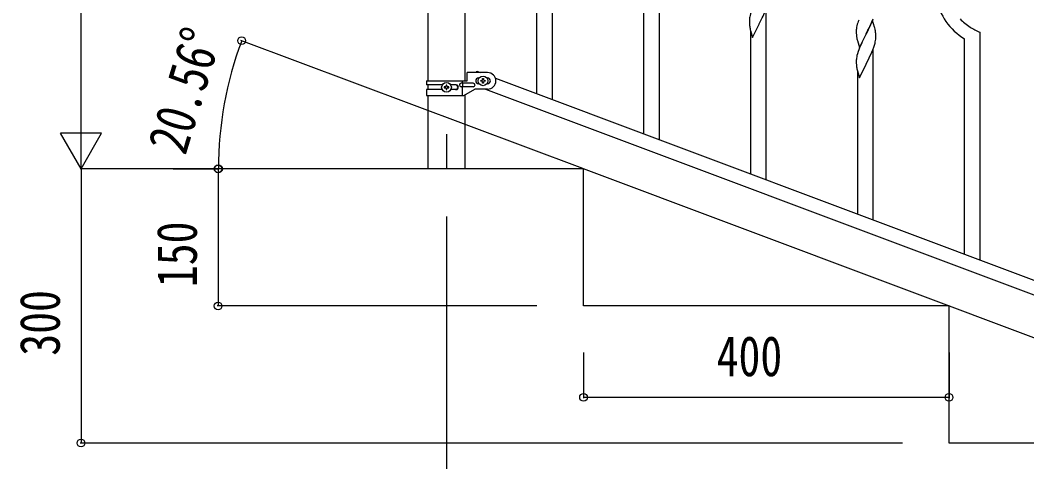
# Model space of a CAD drawing. Units: millimetres, scale not verified. Extents: x -4015 to 4015, y -2862 to 2860.
# Drawn here: x 13 to 1115, y 640 to 1123 of the extents above; entities that cross this region are included whole.
import ezdxf
from ezdxf.enums import TextEntityAlignment as Align

# ---------------------------------------------------------------- set-up
doc = ezdxf.new("R2010")
doc.units = ezdxf.units.MM
doc.header["$LTSCALE"] = 10
doc.layers.add('0-3_YKK_A1', color=4, linetype='Continuous')
doc.layers.add('0-4_YKK_D', color=6, linetype='Continuous')
doc.styles.add('ＭＳ ゴシック', font='')
doc.styles.get('ＭＳ ゴシック').set_extended_font_data('MS Gothic')

msp = doc.modelspace()

# ---------------------------------------------------------------- linework, layer by layer
at = {"layer": '0-3_YKK_A1'}
for p, q in [((578.69, 1042.33), (578.69, 1699.61)), ((459.44, 1056.45), (459.44, 1690.1)), ((499.94, 1056.45), (499.94, 1690.1)), ((595.69, 1035.95), (595.69, 1693.23)), ((695.69, 998.44), (695.69, 1234.13)), ((712.69, 992.07), (712.69, 1241.21)), ((829.69, 948.18), (829.69, 1135.11)), ((821.86, 1118.64), (821.7, 1118.31)), ((812.69, 954.56), (812.69, 1110.36)), ((1046.69, 866.79), (1046.69, 1102.48)), ((1063.69, 860.41), (1063.69, 1109.56)), ((946.69, 904.3), (946.69, 1091.22)), ((938.86, 1074.76), (938.7, 1074.43)), ((502.19, 1056.45), (502.19, 1065.45)), ((524.69, 1065.45), (502.19, 1065.45)), ((512.38, 1065.45), (512.96, 1066.98)), ((512.96, 1066.98), (517.05, 1065.45)), ((514.69, 1059.45), (515.32, 1059.45)), ((524.06, 1059.45), (524.69, 1059.45)), ((533.19, 1059.39), (1237.05, 795.39)), ((929.69, 910.67), (929.69, 1066.48)), ((457.69, 1056.45), (457.69, 1051.95)), ((457.69, 1056.45), (502.19, 1056.45)), ((475.01, 1051.95), (457.69, 1051.95)), ((457.69, 1046.95), (457.69, 1040.45)), ((475.02, 1046.95), (457.69, 1046.95)), ((459.44, 1046.95), (459.44, 1051.95)), ((478.25, 1049.92), (477.29, 1049.92)), ((481.13, 1048.96), (482.09, 1048.96)), ((490.28, 1051.95), (484.36, 1051.95)), ((490.28, 1046.95), (484.36, 1046.95)), ((508.89, 1053.95), (495.81, 1053.95)), ((508.89, 1049.95), (495.81, 1049.95)), ((496.66, 1056.45), (496.66, 1053.95)), ((496.66, 1049.95), (496.66, 1040.45)), ((497.21, 1053.95), (497.21, 1049.95)), ((498.56, 1040.45), (510.69, 1047.45)), ((524.69, 1047.45), (510.69, 1047.45)), ((514.69, 1053.45), (515.32, 1053.45)), ((518.25, 1055.97), (517.29, 1055.97)), ((521.13, 1056.93), (522.09, 1056.93)), ((522.33, 1047.45), (1226.18, 783.44)), ((524.06, 1053.45), (524.69, 1053.45)), ((457.69, 1040.45), (498.56, 1040.45)), ((459.44, 960.1), (459.44, 1040.45)), ((499.94, 960.1), (499.94, 1041.24)), ((479.69, 998.22), (479.69, 960.1)), ((499.94, 960.1), (459.44, 960.1)), ((1429.69, 660.1), (629.69, 960.1)), ((1029.69, 660.1), (1029.69, 810.1)), ((1429.69, 660.1), (1029.69, 660.1))]:
    msp.add_line(p, q, dxfattribs=at)
for points in [[(829.09, 1166.37), (821.86, 1151.52), (821.7, 1151.19), (819.35, 1146.53), (817.59, 1142.88), (817.14, 1141.91), (816.03, 1139.45), (814.76, 1136.43), (813.97, 1134.4), (813.25, 1132.39), (812.46, 1129.91), (811.94, 1127.98), (811.63, 1126.58), (811.39, 1125.23), (811.23, 1123.94), (811.17, 1123.11), (811.14, 1122.31), (811.16, 1120.45), (811.19, 1119.44), (811.24, 1118.49), (811.34, 1117.05), (811.49, 1115.74)], [(811.86, 1113.56), (812.12, 1112.39), (812.37, 1111.43), (814.64, 1103.78), (821.86, 1118.64), (822.03, 1118.97), (823.75, 1122.36), (825.25, 1125.42), (826.14, 1127.29), (827.69, 1130.71), (828.13, 1131.71), (829.17, 1134.24), (830.3, 1137.27), (830.97, 1139.27)], [(928.19, 1112.5), (928.15, 1111.69), (928.14, 1111.29), (928.16, 1109.43), (928.19, 1108.42), (928.24, 1107.48), (928.34, 1106.04), (928.49, 1104.73), (928.63, 1103.74), (928.81, 1102.78), (928.91, 1102.31), (929.12, 1101.37), (929.37, 1100.42), (931.64, 1092.77), (938.86, 1107.63), (939.03, 1107.96), (940.96, 1111.76), (942.47, 1114.86), (943.14, 1116.27), (944.48, 1119.19), (945.34, 1121.2), (946.56, 1124.23)], [(946.09, 1122.49), (938.86, 1107.63), (938.7, 1107.3), (936.35, 1102.64), (934.59, 1098.99), (934.14, 1098.03), (933.03, 1095.57), (931.76, 1092.55), (930.97, 1090.52), (930.25, 1088.5), (929.46, 1086.02), (928.94, 1084.1), (928.63, 1082.7), (928.39, 1081.35), (928.23, 1080.05), (928.17, 1079.22), (928.14, 1078.42), (928.16, 1076.56), (928.19, 1075.55), (928.24, 1074.61), (928.34, 1073.17), (928.49, 1071.85)], [(929.76, 1119.88), (929.32, 1118.41), (928.83, 1116.5), (928.54, 1115.11), (928.32, 1113.78)], [(948.82, 1112.95), (948.48, 1114.36), (948.29, 1115.09), (946.09, 1122.49)], [(948.67, 1097.81), (949, 1099.23), (949.27, 1100.59), (949.46, 1101.91)], [(949.56, 1103.16), (949.58, 1103.96), (949.58, 1105.11), (949.53, 1106.84), (949.47, 1108.08), (949.36, 1109.49)], [(928.86, 1069.68), (929.12, 1068.5), (929.37, 1067.54), (931.64, 1059.9), (938.86, 1074.76), (939.03, 1075.09), (940.75, 1078.47), (942.25, 1081.53), (943.14, 1083.4), (944.69, 1086.82), (945.13, 1087.82), (946.17, 1090.35), (947.3, 1093.38), (947.97, 1095.38)], [(519.21, 1057.89), (519.21, 1058.85), (520.17, 1058.85), (520.17, 1057.89)], [(477.29, 1049.92), (477.29, 1048.96), (478.25, 1048.96)], [(480.17, 1050.88), (480.17, 1051.84), (479.21, 1051.84), (479.21, 1050.88)], [(479.21, 1048), (479.21, 1047.04), (480.17, 1047.04), (480.17, 1048)], [(482.09, 1048.96), (482.09, 1049.92), (481.13, 1049.92)], [(517.29, 1055.97), (517.29, 1056.93), (518.25, 1056.93)], [(520.17, 1055.01), (520.17, 1054.05), (519.21, 1054.05), (519.21, 1055.01)], [(522.09, 1056.93), (522.09, 1055.97), (521.13, 1055.97)], [(1029.69, 810.1), (629.69, 810.1), (629.69, 960.1), (229.69, 960.1)]]:
    msp.add_lwpolyline(points, dxfattribs=at)
for centre in [(519.69, 1056.45), (479.69, 1049.44)]:
    msp.add_circle(centre, 5.3, dxfattribs=at)
for centre, radius, start, end in [((1079.36, 1158.08), 64.5, 189.92903, 239.55871), ((1092.18, 1174.04), 70.83, 224.66249, 236.11211), ((866.09, 1123.9), 55.21, 188.49987, 190.79162), ((960.13, 1109.89), 32.04, 173.03232, 175.32407), ((1005.39, 1095.63), 79.42, 159.93435, 162.22611), ((907.35, 1104.24), 42.37, 9.56725, 11.859), ((1093.66, 1181.05), 77.52, 238.09168, 247.25412), ((904.5, 1104.64), 45.12, 6.17603, 8.46779), ((918.14, 1105.16), 31.49, 354.07159, 356.36334), ((887.57, 1114.1), 63.23, 342.78424, 345.07599), ((983.09, 1080.01), 55.21, 188.49987, 190.79162), ((514.69, 1056.45), 3, 90, 270), ((518.25, 1057.89), 0.96, 270, 0), ((521.13, 1057.89), 0.96, 180, 270), ((524.69, 1056.45), 9, 270, 90), ((524.69, 1056.45), 3, 270, 90), ((478.25, 1050.88), 0.96, 270, 0), ((478.25, 1048), 0.96, 0, 90), ((481.13, 1050.88), 0.96, 180, 270), ((481.13, 1048), 0.96, 90, 180), ((489.53, 1049.45), 2.5, 270, 90), ((490.28, 1049.45), 2.5, 270, 90), ((495.81, 1051.95), 2, 90, 270), ((508.89, 1051.95), 2, 270, 90), ((518.25, 1055.01), 0.96, 0, 90), ((521.13, 1055.01), 0.96, 90, 180)]:
    msp.add_arc(centre, radius, start, end, dxfattribs=at)
at = {"layer": '0-4_YKK_D'}
for p, q in [((79.69, 1005.1), (79.69, 1715.1)), ((628.75, 960.45), (254.6, 1100.76)), ((79.69, 960.1), (79.69, 1038.04)), ((79.69, 960.1), (57.19, 999.07)), ((102.19, 999.07), (57.19, 999.07)), ((79.69, 960.1), (102.19, 999.07)), ((183.69, 960.1), (78.69, 960.1)), ((254.94, 960.1), (78.69, 960.1)), ((79.69, 960.1), (79.69, 660.1)), ((180.69, 960.1), (230.69, 960.1)), ((229.69, 960.1), (229.69, 810.1)), ((479.69, 908.1), (479.69, 509.1)), ((578.69, 810.1), (228.69, 810.1)), ((629.69, 759.1), (629.69, 709.1)), ((1029.69, 759.1), (1029.69, 709.1)), ((1029.69, 710.1), (629.69, 710.1)), ((978.69, 660.1), (78.69, 660.1))]:
    msp.add_line(p, q, dxfattribs=at)
for centre in [(255.54, 1100.41), (229.69, 960.1), (230.1, 960.1), (229.69, 810.1), (629.69, 710.1), (1029.69, 710.1), (79.69, 660.1)]:
    msp.add_circle(centre, 4.25, dxfattribs=at)
msp.add_arc((629.69, 960.1), 399.59, 159.44395, 180, dxfattribs=at)

# ---------------------------------------------------------------- texts
at = {"layer": '0-4_YKK_D', "style": 'ＭＳ ゴシック', "width": 0.8}
for s, rotation, p in [('20.56°', 73.079, (206.54, 970.09)), ('150', 90, (219.69, 830.7)), ('300', 90, (69.69, 755.7))]:
    msp.add_text(s, height=43.99, rotation=rotation, dxfattribs=at).set_placement(p, align=Align.BOTTOM_LEFT)
msp.add_text('400', height=43.99, dxfattribs=at).set_placement((775.29, 720.1), align=Align.BOTTOM_LEFT)

doc.saveas('drawing.dxf')
